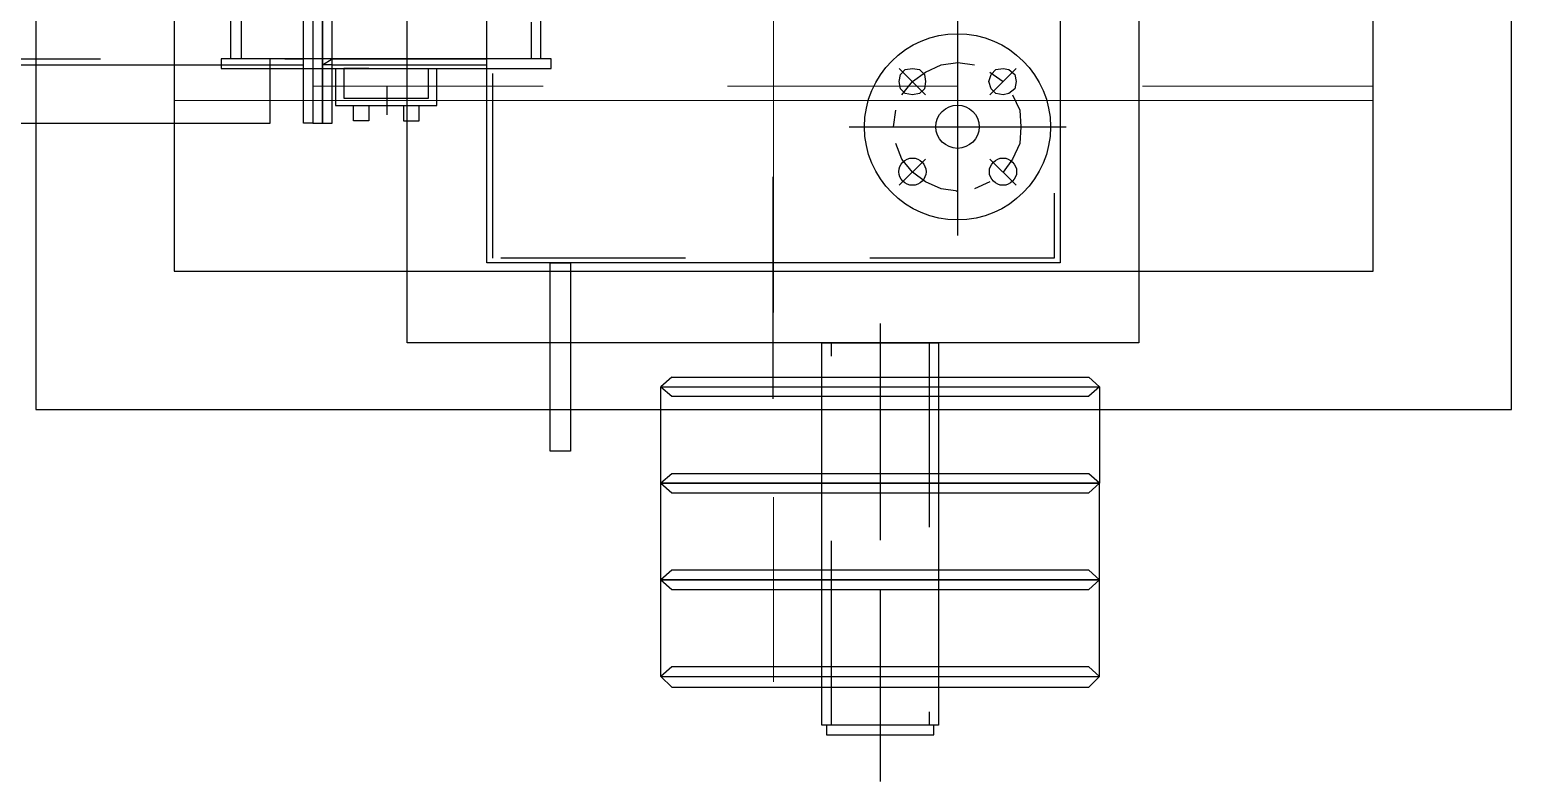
# Model space of a CAD drawing. Header units: metres. Extents: x 529982 to 530436, y 2674144 to 2674502.
# Drawn here: x 530204.47 to 530205.273, y 2674283.397 to 2674283.804 of the extents above; entities that cross this region are included whole.
import ezdxf

# ---------------------------------------------------------------- set-up
doc = ezdxf.new("R2010")
doc.units = ezdxf.units.M
for name, pattern in [('CENTER2', [1.125, 0.75, -0.125, 0.125, -0.125]), ('HIDDEN', [0.375, 0.25, -0.125]), ('PDF_IMPORT', [1, 0.8, -0.2])]:
    doc.linetypes.add(name, pattern=pattern)
doc.layers.add('IDT', color=7, linetype='Continuous')

# ---------------------------------------------------------------- blocks, each defined once
blk = doc.blocks.new('IDT')
at = {"layer": 'IDT', "color": 0, "linetype": 'PDF_IMPORT', "lineweight": 25, "ltscale": 0.146667}
blk.add_line((26.94815, 21.61386), (26.94815, 21.8619), dxfattribs=at)
at = {"layer": 'IDT', "color": 253, "linetype": 'CENTER2', "lineweight": 5, "ltscale": 0.5}
blk.add_line((27.00598, 20.55789), (27.00598, 21.85489), dxfattribs=at)
at = {"layer": 'IDT', "color": 0, "lineweight": 25}
for p, q in [((26.97722, 21.8367), (26.91907, 21.8367)), ((26.91907, 21.8367), (26.91907, 21.83153)), ((26.97722, 21.83153), (26.97722, 21.8367)), ((26.91649, 21.62419), (26.91649, 21.83153)), ((26.91649, 21.83153), (26.97981, 21.83153)), ((26.91907, 21.83153), (26.97722, 21.83153)), ((26.94815, 21.75787), (26.94815, 21.83153)), ((26.97981, 21.83153), (26.97981, 21.62419)), ((26.83507, 21.81086), (26.82926, 21.80504)), ((27.06122, 21.81086), (26.83507, 21.81086)), ((27.06704, 21.80504), (27.06122, 21.81086)), ((27.06704, 21.80504), (26.82926, 21.80504)), ((26.82926, 21.80504), (26.82926, 21.70036)), ((26.82926, 21.80504), (26.83507, 21.79987)), ((27.06122, 21.79987), (27.06704, 21.80504)), ((27.06704, 21.80504), (27.06704, 21.70036)), ((26.83507, 21.79987), (27.06122, 21.79987)), ((26.83507, 21.75787), (26.82926, 21.7527)), ((26.83507, 21.75787), (26.82926, 21.7527)), ((26.82926, 21.7527), (26.83507, 21.75787)), ((27.06122, 21.75787), (26.83507, 21.75787)), ((27.06122, 21.75787), (26.83507, 21.75787)), ((27.06122, 21.75787), (26.83507, 21.75787)), ((27.06704, 21.7527), (27.06122, 21.75787)), ((27.06704, 21.7527), (27.06122, 21.75787)), ((27.06704, 21.7527), (27.06122, 21.75787)), ((27.06704, 21.7527), (26.82926, 21.7527)), ((26.82926, 21.7527), (26.83507, 21.74753)), ((26.82926, 21.7527), (27.06704, 21.7527)), ((27.06704, 21.7527), (26.82926, 21.7527)), ((26.82926, 21.7527), (26.83507, 21.74753)), ((26.83507, 21.74753), (26.82926, 21.7527)), ((26.83507, 21.74753), (27.06122, 21.74753)), ((26.83507, 21.74753), (27.06122, 21.74753)), ((27.06122, 21.74753), (27.06704, 21.7527)), ((27.06122, 21.74753), (27.06704, 21.7527)), ((27.06122, 21.74753), (27.06704, 21.7527)), ((26.83507, 21.70553), (26.82926, 21.70036)), ((26.83507, 21.70553), (26.82926, 21.70036)), ((26.82926, 21.64802), (26.82926, 21.70036)), ((26.82926, 21.70036), (27.06704, 21.70036)), ((26.82926, 21.70036), (26.83507, 21.69519)), ((27.06704, 21.70036), (26.82926, 21.70036)), ((26.82926, 21.70036), (26.83507, 21.69519)), ((27.06122, 21.70553), (26.83507, 21.70553)), ((27.06122, 21.70553), (26.83507, 21.70553)), ((27.06704, 21.70036), (27.06122, 21.70553)), ((27.06704, 21.70036), (27.06122, 21.70553)), ((27.06122, 21.69519), (27.06704, 21.70036)), ((27.06122, 21.69519), (27.06704, 21.70036)), ((27.06704, 21.70036), (27.06704, 21.64802)), ((26.83507, 21.69519), (27.06122, 21.69519)), ((26.83507, 21.69519), (27.06122, 21.69519)), ((27.11615, 21.5809), (27.11615, 21.68299)), ((27.11615, 21.68299), (27.12713, 21.68299)), ((27.12713, 21.68299), (27.12713, 21.5809)), ((26.82926, 21.64802), (26.83507, 21.65319)), ((27.06122, 21.65319), (26.83507, 21.65319)), ((27.06704, 21.64802), (27.06122, 21.65319)), ((27.06704, 21.64802), (26.82926, 21.64802)), ((26.83507, 21.64286), (26.82926, 21.64802)), ((27.06122, 21.64286), (26.83507, 21.64286)), ((27.06122, 21.64286), (27.06704, 21.64802)), ((26.80793, 20.89662), (26.80793, 21.62419)), ((26.80793, 21.62419), (27.20467, 21.62419)), ((26.97981, 21.62419), (26.91649, 21.62419)), ((27.20467, 21.62419), (27.20467, 20.89662)), ((26.85058, 20.93992), (26.85058, 21.5809)), ((26.85058, 21.5809), (27.16138, 21.5809)), ((27.12713, 21.5809), (27.11615, 21.5809)), ((27.16138, 21.5809), (27.16138, 20.93992)), ((26.90615, 21.56604), (26.90615, 21.44844)), ((26.8887, 21.52469), (26.87449, 21.5389)), ((26.8887, 21.53696), (26.8971, 21.54084)), ((26.90679, 21.54213), (26.90615, 21.54213)), ((26.90615, 21.54213), (26.91519, 21.54084)), ((26.91519, 21.54084), (26.92359, 21.53696)), ((26.92359, 21.52469), (26.93781, 21.5389)), ((26.87642, 21.52469), (26.88159, 21.53179)), ((26.92359, 21.53696), (26.9307, 21.53179)), ((26.9307, 21.53179), (26.93652, 21.52469)), ((26.87255, 21.51629), (26.87642, 21.52469)), ((26.93652, 21.52469), (26.93975, 21.51629)), ((26.8719, 21.50724), (26.87255, 21.51629)), ((26.96495, 21.50724), (26.84735, 21.50724)), ((26.87255, 21.49819), (26.8719, 21.50724)), ((26.94104, 21.50724), (26.93975, 21.49819)), ((26.87642, 21.48979), (26.87255, 21.49819)), ((27.20661, 21.50401), (27.19821, 21.50401)), ((27.19821, 21.50401), (27.19821, 21.49561)), ((27.20661, 21.49561), (27.20661, 21.50401)), ((27.22535, 21.49561), (27.22535, 21.50401)), ((27.22535, 21.50401), (27.23375, 21.50401)), ((27.23375, 21.50401), (27.23375, 21.49561)), ((27.25055, 21.5053), (27.24538, 21.5053)), ((27.24538, 21.5053), (27.24538, 21.01616)), ((27.25055, 21.01616), (27.25055, 21.5053)), ((27.25572, 21.5053), (27.25055, 21.5053)), ((27.25055, 21.5053), (27.25055, 21.01616)), ((27.25572, 21.01616), (27.25572, 21.5053)), ((27.25572, 21.01616), (27.25572, 21.5053)), ((27.25572, 21.5053), (27.26089, 21.5053)), ((27.26089, 21.5053), (27.26089, 21.01616)), ((27.50578, 21.5053), (27.27898, 21.5053)), ((27.27898, 21.5053), (27.27898, 21.47041)), ((26.8887, 21.48979), (26.87449, 21.47558)), ((26.87836, 21.48915), (26.88159, 21.48979)), ((26.88159, 21.48979), (26.88547, 21.48915)), ((26.92359, 21.48979), (26.93781, 21.47558)), ((26.92682, 21.48915), (26.9307, 21.48979)), ((26.93652, 21.48979), (26.9307, 21.48269)), ((26.9307, 21.48979), (26.93458, 21.48915)), ((27.24344, 21.49561), (27.18852, 21.49561)), ((27.18852, 21.49561), (27.18852, 21.47558)), ((27.23892, 21.49173), (27.19304, 21.49173)), ((27.19304, 21.49173), (27.19304, 21.47558)), ((27.23892, 21.47558), (27.23892, 21.49173)), ((27.24344, 21.47558), (27.24344, 21.49561)), ((26.87449, 21.48269), (26.87513, 21.48656)), ((26.87513, 21.47881), (26.87449, 21.48269)), ((26.87513, 21.48656), (26.87836, 21.48915)), ((26.8887, 21.47752), (26.88159, 21.48269)), ((26.88547, 21.48915), (26.88806, 21.48656)), ((26.88806, 21.48656), (26.88935, 21.48269)), ((26.88935, 21.48269), (26.88806, 21.47881)), ((26.92359, 21.48269), (26.92424, 21.48656)), ((26.9307, 21.48269), (26.92359, 21.47752)), ((26.92424, 21.47881), (26.92359, 21.48269)), ((26.92424, 21.48656), (26.92682, 21.48915)), ((26.93458, 21.48915), (26.93716, 21.48656)), ((26.93716, 21.48656), (26.93781, 21.48269)), ((26.93781, 21.48269), (26.93716, 21.47881)), ((26.87836, 21.47622), (26.87513, 21.47881)), ((26.88159, 21.47558), (26.87836, 21.47622)), ((26.88547, 21.47622), (26.88159, 21.47558)), ((26.88806, 21.47881), (26.88547, 21.47622)), ((26.90615, 21.47235), (26.8971, 21.47364)), ((26.91519, 21.47364), (26.90615, 21.47235)), ((26.92359, 21.47752), (26.91519, 21.47364)), ((26.92682, 21.47622), (26.92424, 21.47881)), ((26.9307, 21.47558), (26.92682, 21.47622)), ((26.93458, 21.47622), (26.9307, 21.47558)), ((26.93716, 21.47881), (26.93458, 21.47622)), ((27.30547, 21.47558), (27.12649, 21.47558)), ((27.12649, 21.47558), (27.12649, 21.47041)), ((27.24538, 21.47364), (27.16138, 21.47364)), ((27.16138, 21.47364), (27.16138, 21.04718)), ((27.22535, 21.47558), (27.23892, 21.47558)), ((27.24538, 21.47364), (27.25055, 21.47364)), ((27.25055, 21.47364), (27.24538, 21.47041)), ((27.47412, 21.47364), (27.26089, 21.47364)), ((27.30547, 21.47041), (27.30547, 21.47558)), ((27.12649, 21.47041), (27.30547, 21.47041)), ((27.1323, 21.47041), (27.3003, 21.47041)), ((27.1323, 21.05041), (27.1323, 21.47041)), ((27.24538, 21.47041), (27.16138, 21.47041)), ((27.3003, 21.47041), (27.3003, 21.05041))]:
    blk.add_line(p, q, dxfattribs=at)
at = {"layer": 'IDT', "color": 0, "linetype": 'PDF_IMPORT', "lineweight": 25, "ltscale": 0.055}
for p, q in [((26.92166, 21.62419), (26.92166, 21.83153)), ((26.92166, 21.83153), (26.97464, 21.83153)), ((26.97464, 21.83153), (26.97464, 21.62419)), ((26.97464, 21.62419), (26.92166, 21.62419))]:
    blk.add_line(p, q, dxfattribs=at)
at = {"layer": 'IDT', "color": 7}
for p, q in [((27.40598, 21.66041), (26.60598, 21.66041)), ((26.60598, 21.66041), (26.60598, 20.86041)), ((27.40598, 20.86041), (27.40598, 21.66041))]:
    blk.add_line(p, q, dxfattribs=at)
at = {"layer": 'IDT', "color": 0, "linetype": 'PDF_IMPORT', "lineweight": 25, "ltscale": 0.153333}
blk.add_line((27.0063, 20.86626), (27.0063, 21.65456), dxfattribs=at)
at = {"layer": 'IDT', "color": 253}
for p, q in [((27.33098, 21.58541), (26.68098, 21.58541)), ((26.68098, 21.58541), (26.68098, 20.93541)), ((27.33098, 20.93541), (27.33098, 21.58541))]:
    blk.add_line(p, q, dxfattribs=at)
at = {"layer": 'IDT', "color": 0, "linetype": 'PDF_IMPORT', "lineweight": 25, "ltscale": 0.051667}
for p, q in [((26.85381, 20.94315), (26.85381, 21.57832)), ((26.85381, 21.57832), (27.15815, 21.57832)), ((27.15815, 21.57832), (27.15815, 20.94315))]:
    blk.add_line(p, q, dxfattribs=at)
at = {"layer": 'IDT', "color": 0, "linetype": 'PDF_IMPORT', "lineweight": 25, "ltscale": 0.163333}
blk.add_line((27.21566, 21.02392), (27.21566, 21.50078), dxfattribs=at)
at = {"layer": 'IDT', "color": 253, "lineweight": 0}
blk.add_line((26.68098, 21.49291), (27.33098, 21.49291), dxfattribs=at)
at = {"layer": 'IDT', "color": 253, "linetype": 'HIDDEN', "lineweight": 0, "ltscale": 0.5}
blk.add_line((26.68098, 21.48508), (27.33098, 21.48508), dxfattribs=at)
at = {"layer": 'IDT', "color": 0, "linetype": 'PDF_IMPORT', "lineweight": 25, "ltscale": 0.065}
for p, q in [((27.13747, 21.05041), (27.13747, 21.47041)), ((27.13747, 21.47041), (27.29449, 21.47041)), ((27.47089, 21.47041), (27.26089, 21.47041)), ((27.29449, 21.47041), (27.29449, 21.05041))]:
    blk.add_line(p, q, dxfattribs=at)
at = {"layer": 'IDT', "color": 0, "lineweight": 25}
for centre, radius in [((26.90627, 21.5072), 0.05044), ((26.88159, 21.53151), 0.00739), ((26.9307, 21.53151), 0.00739), ((26.90625, 21.50714), 0.01173)]:
    blk.add_circle(centre, radius, dxfattribs=at)

msp = doc.modelspace()

# ---------------------------------------------------------------- block references
at = {"layer": 'IDT', "color": 8, "rotation": 180}
msp.add_blockref('IDT', (530231.87928, 2674305.25885), dxfattribs=at)

doc.saveas('drawing.dxf')
